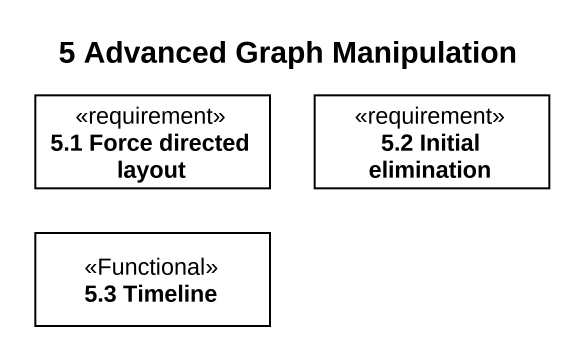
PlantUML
@startuml
title 5 Advanced Graph Manipulation
hide circle
hide empty members
class "5.1 Force directed layout" as r5_1_Force_directed_layout <<requirement>>
class "5.2 Initial elimination" as r5_2_Initial_elimination <<requirement>>
class "5.3 Timeline" as r5_3_Timeline <<Functional>>
@enduml
